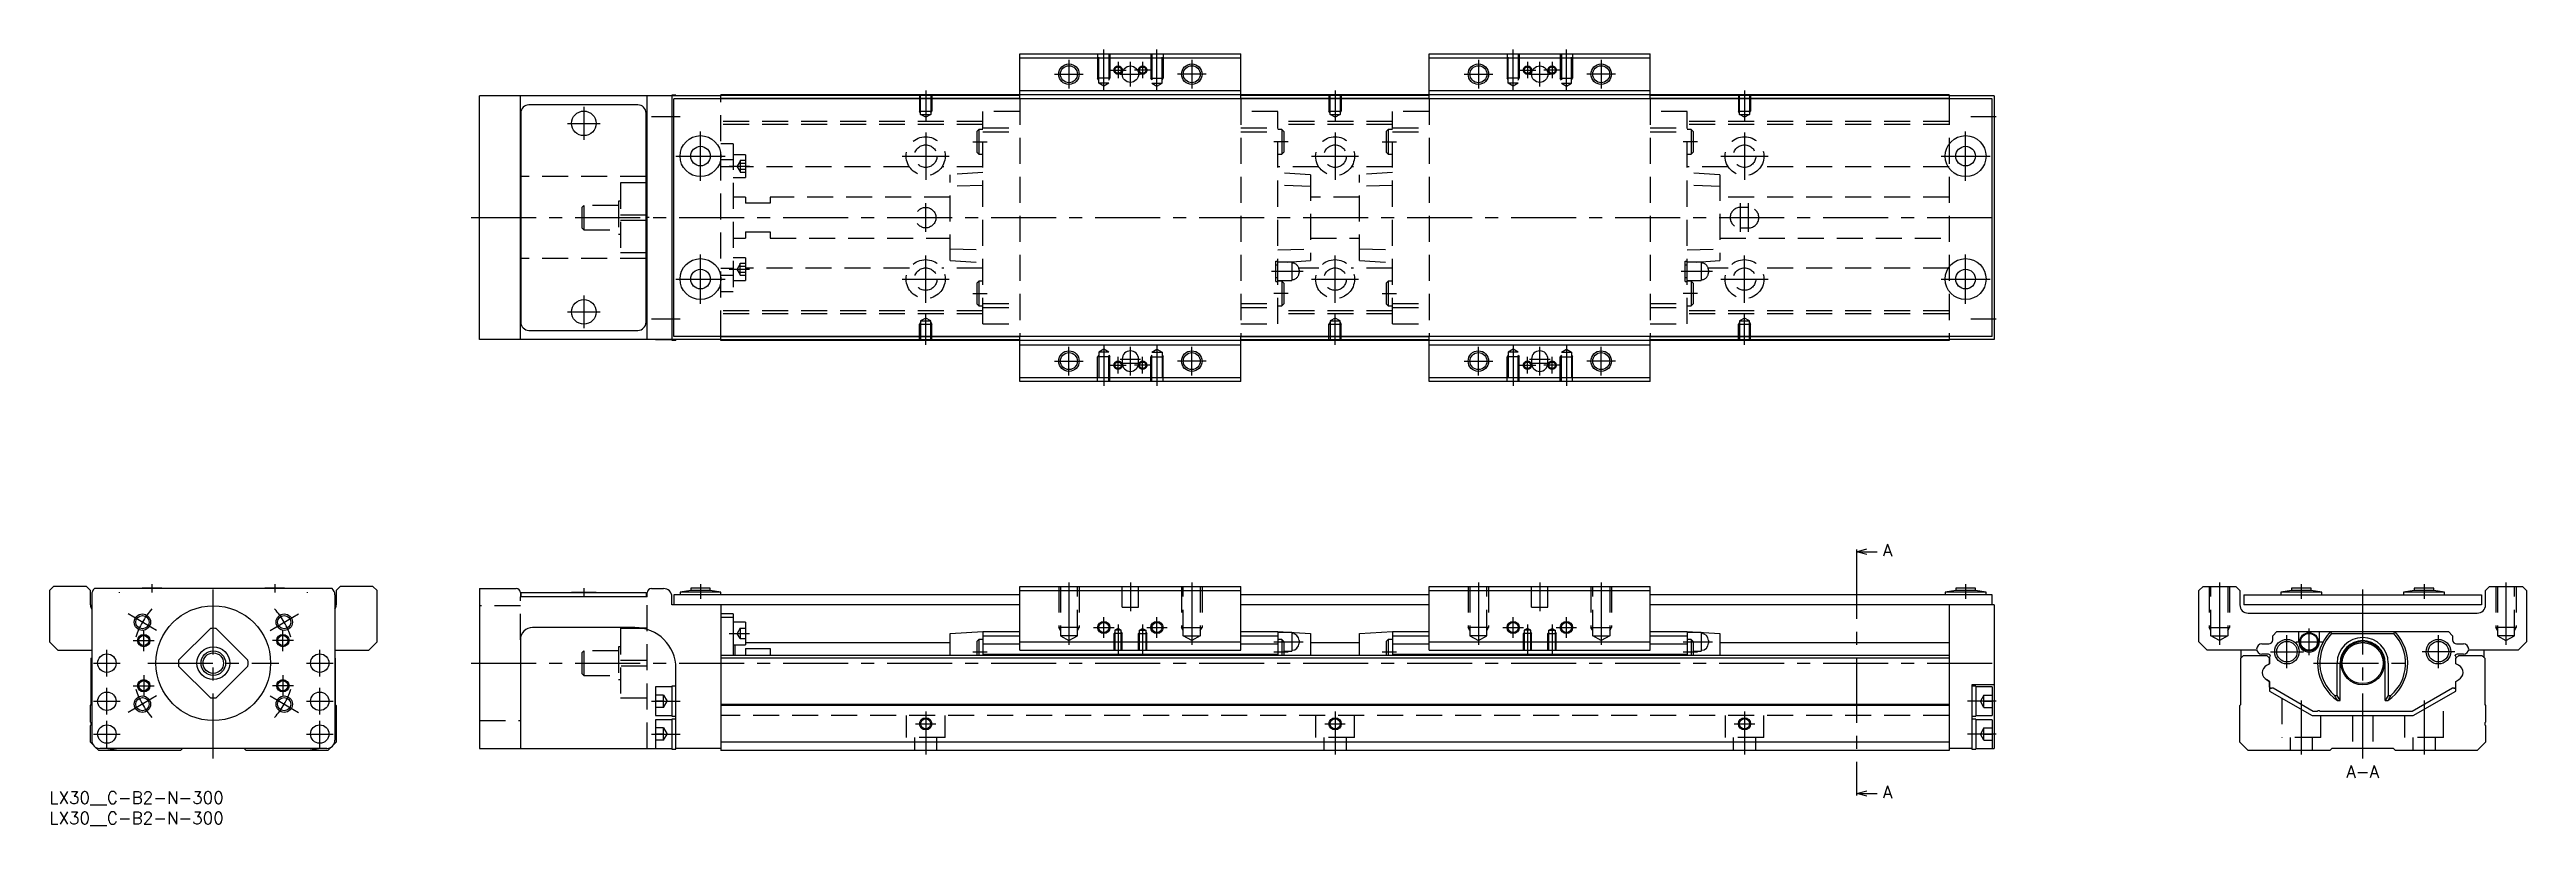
# Model space of a CAD drawing. Extents: x 0 to 605, y -8 to 181.
import ezdxf

# ---------------------------------------------------------------- set-up
doc = ezdxf.new("R2010")
doc.units = 0
doc.header["$LTSCALE"] = 0.5
doc.linetypes.add('CENTER', pattern=[50.8, 31.75, -6.35, 6.35, -6.35])
doc.linetypes.add('DASHED', pattern=[19.05, 12.7, -6.35])
for name, color, linetype in [('MSM_CENTER', 1, 'CENTER'), ('MSM_CONTINUOUS', 7, 'CONTINUOUS'), ('MSM_DASHED', 4, 'DASHED'), ('MSM_NARROW', 5, 'CONTINUOUS'), ('MSM_PART_NUMBER', 7, 'CONTINUOUS')]:
    doc.layers.add(name, color=color, linetype=linetype)
doc.styles.get("Standard").update_dxf_attribs({"font": 'txt.shx', "height": 3, "bigfont": 'bigfont.shx'})

# ---------------------------------------------------------------- blocks, each defined once
blk = doc.blocks.new('*U2')
at = {"layer": 'MSM_PART_NUMBER'}
blk.add_text('LX30__C-B2-N-300', height=3, dxfattribs=at).set_placement((0, -3))
blk = doc.blocks.new('*U3')
at = {"layer": 'MSM_PART_NUMBER'}
blk.add_text('LX30__C-B2-N-300', height=3, dxfattribs=at).set_placement((0, -8))

msp = doc.modelspace()

# ---------------------------------------------------------------- linework, layer by layer
at = {"layer": 'MSM_CENTER'}
for p, q in [((249, 178.5), (249, 171.5)), ((257.5, 171.09), (257.5, 181)), ((259, 176), (263, 176)), ((261, 178), (261, 174)), ((264, 172), (264, 178)), ((269, 176), (265, 176)), ((267, 178), (267, 174)), ((270.5, 171.09), (270.5, 181)), ((279, 178.5), (279, 171.5)), ((349, 178.5), (349, 171.5)), ((357.5, 171.09), (357.5, 181)), ((359, 176), (363, 176)), ((361, 178), (361, 174)), ((364, 172), (364, 178)), ((369, 176), (365, 176)), ((367, 178), (367, 174)), ((370.5, 171.09), (370.5, 181)), ((379, 178.5), (379, 171.5)), ((214, 171), (214, 163.49)), ((245.5, 175), (252.5, 175)), ((261.5, 175), (266.5, 175)), ((282.5, 175), (275.5, 175)), ((314, 171), (314, 163.49)), ((345.5, 175), (352.5, 175)), ((361.5, 175), (366.5, 175)), ((382.5, 175), (375.5, 175)), ((414, 171), (414, 163.49)), ((130.5, 167), (130.5, 159)), ((147, 164.7), (154, 164.7)), ((469.25, 164.7), (475.5, 164.7)), ((126.5, 163), (134.5, 163)), ((159, 149), (159, 161)), ((214, 160.75), (214, 149.25)), ((225.5, 158.5), (229, 158.5)), ((302.5, 158.5), (299, 158.5)), ((314, 160.75), (314, 149.25)), ((325.5, 158.5), (329, 158.5)), ((402.5, 158.5), (399, 158.5)), ((414, 160.75), (414, 149.25)), ((468, 149), (468, 161)), ((153, 155), (165, 155)), ((166, 152.55), (171, 152.55)), ((208.25, 155), (219.75, 155)), ((308.25, 155), (319.75, 155)), ((408.25, 155), (419.75, 155)), ((462, 155), (474, 155)), ((103, 140), (477, 140)), ((214, 136.5), (214, 143.5)), ((413, 136.5), (413, 143.5)), ((415, 136.5), (415, 143.5)), ((159, 119), (159, 131)), ((166, 127.44), (171, 127.44)), ((214, 119.25), (214, 130.75)), ((314, 119.25), (314, 130.75)), ((414, 119.25), (414, 130.75)), ((468, 119), (468, 131)), ((153, 125), (165, 125)), ((208.25, 125), (219.75, 125)), ((225.5, 121.5), (229, 121.5)), ((298.5, 126.9), (306.2, 126.9)), ((302.5, 121.5), (299, 121.5)), ((308.25, 125), (319.75, 125)), ((325.5, 121.5), (329, 121.5)), ((398.5, 126.9), (406.2, 126.9)), ((402.5, 121.5), (399, 121.5)), ((408.25, 125), (419.75, 125)), ((462, 125), (474, 125)), ((126.5, 117), (134.5, 117)), ((130.5, 121), (130.5, 113)), ((147, 115.3), (154, 115.3)), ((214, 109), (214, 116.51)), ((314, 109), (314, 116.51)), ((414, 109), (414, 116.51)), ((469.25, 115.3), (475.5, 115.3)), ((257.5, 108.91), (257.5, 99)), ((270.5, 108.91), (270.5, 99)), ((357.5, 108.91), (357.5, 99)), ((370.5, 108.91), (370.5, 99)), ((245.5, 105), (252.5, 105)), ((249, 101.5), (249, 108.5)), ((259, 104), (263, 104)), ((261, 102), (261, 106)), ((261.5, 105.5), (266.5, 105.5)), ((261.5, 104.5), (266.5, 104.5)), ((264, 101.5), (264, 108.5)), ((269, 104), (265, 104)), ((267, 102), (267, 106)), ((282.5, 105), (275.5, 105)), ((279, 101.5), (279, 108.5)), ((345.5, 105), (352.5, 105)), ((349, 101.5), (349, 108.5)), ((359, 104), (363, 104)), ((361, 102), (361, 106)), ((361.5, 105.5), (366.5, 105.5)), ((361.5, 104.5), (366.5, 104.5)), ((364, 101.5), (364, 108.5)), ((369, 104), (365, 104)), ((367, 102), (367, 106)), ((382.5, 105), (375.5, 105)), ((379, 101.5), (379, 108.5)), ((441.38, 58), (441.38, 0)), ((17, 48.61), (17, 48.49)), ((25, 50.6), (25, 48.5)), ((40, 8), (40, 51.5)), ((55, 50.6), (55, 48.5)), ((63, 48.49), (63, 48.61)), ((130.5, 49.6), (130.5, 47.49)), ((159, 50.6), (159, 47)), ((249, 51), (249, 35.81)), ((264, 51), (264, 44)), ((279, 51), (279, 35.81)), ((349, 51), (349, 35.81)), ((364, 51), (364, 44)), ((379, 51), (379, 35.81)), ((468, 50.6), (468, 47)), ((530, 51), (530, 35.81)), ((550, 50.6), (550, 47)), ((565, 8), (565, 51.5)), ((580, 50.6), (580, 47)), ((600, 51), (600, 35.81)), ((26.14, 39.3), (19.22, 43.3)), ((53.86, 39.3), (60.78, 43.3)), ((257.5, 37.5), (257.5, 42.5)), ((270.5, 37.5), (270.5, 42.5)), ((357.5, 37.5), (357.5, 42.5)), ((370.5, 37.5), (370.5, 42.5)), ((20.42, 36.8), (25.57, 36.8)), ((23, 34.23), (23, 39.38)), ((59.57, 36.8), (54.42, 36.8)), ((57, 34.23), (57, 39.38)), ((166, 38.55), (171, 38.55)), ((255, 40), (260, 40)), ((261, 40.76), (261, 33.5)), ((267, 40.76), (267, 33.5)), ((268, 40), (273, 40)), ((299, 36.5), (306.2, 36.5)), ((355, 40), (360, 40)), ((361, 40.76), (361, 33.5)), ((367, 40.76), (367, 33.5)), ((368, 40), (373, 40)), ((399, 36.5), (406.2, 36.5)), ((546.5, 30.1), (546.5, 38.1)), ((548.65, 36.5), (555.15, 36.5)), ((551.9, 33.25), (551.9, 39.75)), ((583.5, 30.1), (583.5, 38.1)), ((10.75, 31.3), (17.25, 31.3)), ((14, 28.05), (14, 34.55)), ((24, 31.3), (56, 31.3)), ((62.75, 31.3), (69.25, 31.3)), ((66, 28.05), (66, 34.55)), ((103, 31.3), (477, 31.3)), ((225.5, 34.1), (229, 34.1)), ((299, 34.1), (302.5, 34.1)), ((325.5, 34.1), (329, 34.1)), ((399, 34.1), (402.5, 34.1)), ((542.5, 34.1), (550.5, 34.1)), ((553, 31.3), (577, 31.3)), ((587.5, 34.1), (579.5, 34.1)), ((14, 18.75), (14, 25.25)), ((20.42, 25.8), (25.57, 25.8)), ((23, 28.38), (23, 23.23)), ((59.57, 25.8), (54.42, 25.8)), ((57, 28.38), (57, 23.23)), ((66, 18.75), (66, 25.25)), ((10.75, 22), (17.25, 22)), ((26.14, 23.3), (19.22, 19.3)), ((53.86, 23.3), (60.78, 19.3)), ((62.75, 22), (69.25, 22)), ((147, 22), (154, 22)), ((214, 19.5), (214, 9)), ((314, 19.5), (314, 9)), ((414, 19.5), (414, 9)), ((475.5, 22), (468.5, 22)), ((550, 22.18), (550, 9)), ((580, 22.18), (580, 9)), ((10.75, 14), (17.25, 14)), ((14, 10.75), (14, 17.25)), ((62.75, 14), (69.25, 14)), ((66, 10.75), (66, 17.25)), ((147, 14), (154, 14)), ((211.5, 16.5), (216.5, 16.5)), ((311.5, 16.5), (316.5, 16.5)), ((411.5, 16.5), (416.5, 16.5)), ((475.5, 14), (468.5, 14))]:
    msp.add_line(p, q, dxfattribs=at)
for start, end in [(138.53845, 161.46155), (18.53845, 41.46155), (198.53845, 221.46155), (318.53845, 341.46155)]:
    msp.add_arc((40, 31.3), 20, start, end, dxfattribs=at)
at = {"layer": 'MSM_CONTINUOUS'}
for p, q in [((237, 180), (291, 180)), ((237, 169), (237, 180)), ((237, 179), (291, 179)), ((291, 169), (291, 180)), ((337, 180), (391, 180)), ((337, 169), (337, 180)), ((337, 179), (391, 179)), ((391, 169), (391, 180)), ((105, 110.3), (105, 169.7)), ((164, 169.7), (105, 169.7)), ((115, 110.3), (115, 169.7)), ((146, 110.3), (146, 169.7)), ((148, 169.75), (148, 169.7)), ((152, 169.75), (148, 169.75)), ((153, 169.9), (152, 169.9)), ((152, 169.9), (152, 110.1)), ((153, 169.9), (153, 169.7)), ((164, 169), (164, 170)), ((464, 170), (164, 170)), ((237, 169.8), (164, 169.8)), ((237, 171), (291, 171)), ((337, 169.8), (291, 169.8)), ((337, 171), (391, 171)), ((464, 169.8), (391, 169.8)), ((464, 170), (464, 169)), ((475, 169.7), (464, 169.7)), ((475, 169.7), (475, 110.3)), ((115.1, 165.5), (115.1, 114.5)), ((143.7, 167.5), (117.1, 167.5)), ((145.7, 114.5), (145.7, 165.5)), ((152.5, 111), (152.5, 169)), ((474.5, 169), (152.5, 169)), ((237, 169.1), (164, 169.1)), ((337, 169.1), (291, 169.1)), ((464, 169.1), (391, 169.1)), ((474.5, 111), (474.5, 169)), ((115, 158.2), (115.1, 158.2)), ((145.7, 158.2), (146, 158.2)), ((115.1, 150), (115, 150)), ((146, 150), (145.7, 150)), ((146, 148.5), (145.7, 148.5)), ((146, 148.47), (145.7, 148.47)), ((145.7, 140.72), (146, 140.72)), ((146, 139.28), (145.7, 139.28)), ((115.1, 130), (115, 130)), ((146, 131.53), (145.7, 131.53)), ((146, 131.5), (145.7, 131.5)), ((146, 130), (145.7, 130)), ((115.1, 121.8), (115, 121.8)), ((146, 121.8), (145.7, 121.8)), ((164, 110.3), (105, 110.3)), ((117.1, 112.5), (143.7, 112.5)), ((148, 110.3), (148, 110.25)), ((148, 110.25), (152, 110.25)), ((152, 110.1), (153, 110.1)), ((474.5, 111), (152.5, 111)), ((153, 110.3), (153, 110.1)), ((164, 110), (164, 111)), ((237, 110.9), (164, 110.9)), ((237, 110.2), (164, 110.2)), ((464, 110), (164, 110)), ((237, 100), (237, 111)), ((237, 109), (291, 109)), ((291, 100), (291, 111)), ((337, 110.9), (291, 110.9)), ((337, 110.2), (291, 110.2)), ((337, 100), (337, 111)), ((337, 109), (391, 109)), ((391, 100), (391, 111)), ((464, 110.9), (391, 110.9)), ((464, 110.2), (391, 110.2)), ((464, 111), (464, 110)), ((475, 110.3), (464, 110.3)), ((262, 105.5), (262, 104.5)), ((266, 104.5), (266, 105.5)), ((362, 105.5), (362, 104.5)), ((366, 104.5), (366, 105.5)), ((237, 101), (291, 101)), ((291, 100), (237, 100)), ((337, 101), (391, 101)), ((391, 100), (337, 100)), ((441.38, 58.5), (443.88, 59.17)), ((441.38, 59), (441.38, 58)), ((443.88, 57.83), (441.38, 58.5)), ((441.38, 58.5), (446.38, 58.5)), ((1, 50), (0, 49)), ((0, 49), (0, 36.5)), ((9, 50), (1, 50)), ((10, 49), (9, 50)), ((10, 45.5), (10, 49)), ((69.02, 49.5), (10.98, 49.5)), ((22.6, 49.6), (22.6, 49.5)), ((27.4, 49.6), (22.6, 49.6)), ((27.4, 49.5), (27.4, 49.6)), ((52.6, 49.6), (52.6, 49.5)), ((57.4, 49.6), (52.6, 49.6)), ((57.4, 49.5), (57.4, 49.6)), ((71, 50), (70, 49)), ((70, 49), (70, 45.5)), ((79, 50), (71, 50)), ((80, 49), (79, 50)), ((80, 36.5), (80, 49)), ((105, 49.5), (105, 10.5)), ((105, 49.5), (114, 49.5)), ((115, 48.5), (115, 47.5)), ((115.1, 48.5), (115.1, 47.5)), ((115.1, 48.5), (145.7, 48.5)), ((127.5, 48.6), (133.5, 48.6)), ((127.5, 48.6), (127.5, 48.5)), ((133.5, 48.5), (133.5, 48.6)), ((145.7, 48.5), (145.7, 47.5)), ((146, 47.5), (146, 48.5)), ((147, 49.5), (150, 49.5)), ((156.6, 49), (154, 48.6)), ((154, 48.6), (154, 48)), ((164, 48.6), (154, 48.6)), ((156.6, 49.6), (156.6, 49)), ((161.4, 49.6), (156.6, 49.6)), ((161.4, 49), (156.6, 49)), ((161.4, 49), (161.4, 49.6)), ((164, 48.6), (161.4, 49)), ((164, 48), (164, 48.6)), ((237, 34.5), (237, 50)), ((237, 50), (291, 50)), ((237, 49), (291, 49)), ((291, 34.5), (291, 50)), ((337, 34.5), (337, 50)), ((337, 50), (391, 50)), ((337, 49), (391, 49)), ((391, 34.5), (391, 50)), ((465.6, 49), (463, 48.6)), ((463, 48.6), (463, 48)), ((473, 48.6), (463, 48.6)), ((465.6, 49.6), (465.6, 49)), ((470.4, 49.6), (465.6, 49.6)), ((470.4, 49), (465.6, 49)), ((470.4, 49), (470.4, 49.6)), ((473, 48.6), (470.4, 49)), ((473, 48), (473, 48.6)), ((525, 49), (526, 50)), ((525, 36.5), (525, 49)), ((526, 50), (534, 50)), ((534, 50), (535, 49)), ((535, 49), (535, 45.5)), ((547.6, 49), (545, 48.6)), ((555, 48.6), (545, 48.6)), ((545, 48.6), (545, 48)), ((552.4, 49.6), (547.6, 49.6)), ((547.6, 49.6), (547.6, 49)), ((552.4, 49), (547.6, 49)), ((552.4, 49), (552.4, 49.6)), ((555, 48.6), (552.4, 49)), ((555, 48), (555, 48.6)), ((577.6, 49), (575, 48.6)), ((585, 48.6), (575, 48.6)), ((575, 48.6), (575, 48)), ((582.4, 49.6), (577.6, 49.6)), ((577.6, 49.6), (577.6, 49)), ((582.4, 49), (577.6, 49)), ((582.4, 49), (582.4, 49.6)), ((585, 48.6), (582.4, 49)), ((585, 48), (585, 48.6)), ((595, 49), (596, 50)), ((595, 45.5), (595, 49)), ((596, 50), (604, 50)), ((604, 50), (605, 49)), ((605, 49), (605, 36.5)), ((10.3, 48), (10.3, 12.5)), ((69.7, 48), (69.7, 12.5)), ((146, 47.5), (115, 47.5)), ((152, 45.5), (152, 47.5)), ((237, 45.5), (152, 45.5)), ((152.5, 48), (152.5, 45.5)), ((237, 48), (152.5, 48)), ((164, 45.5), (164, 10)), ((167, 43.3), (164, 43.3)), ((167, 42.45), (164, 42.45)), ((167, 43.3), (167, 33.2)), ((337, 48), (291, 48)), ((337, 45.5), (291, 45.5)), ((474.5, 48), (391, 48)), ((475, 45.5), (391, 45.5)), ((464, 45.5), (464, 10)), ((474.5, 45.5), (474.5, 48)), ((475, 45.5), (475, 10.5)), ((536, 48), (536, 45.5)), ((536, 48), (594, 48)), ((594, 45.5), (536, 45.5)), ((537, 43.5), (593, 43.5)), ((594, 48), (594, 45.5)), ((0, 36.5), (2, 34.5)), ((39.28, 39.77), (31.53, 32.02)), ((48.47, 32.02), (40.72, 39.77)), ((78, 34.5), (80, 36.5)), ((115, 37), (115, 10.5)), ((143, 40), (118, 40)), ((170, 41.3), (167, 41.3)), ((170, 41.3), (170, 35.8)), ((170, 36.3), (220, 36.3)), ((220, 38.5), (228, 39)), ((220, 33.2), (220, 38.5)), ((227, 37.1), (226.5, 36.6)), ((226.5, 36.6), (226.5, 33.2)), ((228, 37.1), (227, 37.1)), ((227, 37.1), (227, 33.2)), ((228, 39), (237, 39)), ((228, 39), (228, 33.2)), ((228, 38), (237, 38)), ((237, 36.5), (291, 36.5)), ((291, 39), (300, 39)), ((291, 38), (300, 38)), ((300, 39), (308, 38.5)), ((300, 39), (300, 33.2)), ((303.45, 38.75), (300, 38.75)), ((301, 37.1), (300, 37.1)), ((301.5, 36.6), (301, 37.1)), ((301, 37.1), (301, 33.2)), ((301.5, 36.6), (301.5, 33.2)), ((303.45, 38.75), (303.45, 34.25)), ((305.2, 36.8), (305.2, 36.2)), ((308, 38.5), (308, 33.2)), ((308, 36.3), (320, 36.3)), ((320, 38.5), (328, 39)), ((320, 33.2), (320, 38.5)), ((327, 37.1), (326.5, 36.6)), ((326.5, 36.6), (326.5, 33.2)), ((328, 37.1), (327, 37.1)), ((327, 37.1), (327, 33.2)), ((328, 39), (337, 39)), ((328, 39), (328, 33.2)), ((328, 38), (337, 38)), ((337, 36.5), (391, 36.5)), ((391, 39), (400, 39)), ((391, 38), (400, 38)), ((400, 39), (408, 38.5)), ((400, 39), (400, 33.2)), ((403.45, 38.75), (400, 38.75)), ((401, 37.1), (400, 37.1)), ((401.5, 36.6), (401, 37.1)), ((401, 37.1), (401, 33.2)), ((401.5, 36.6), (401.5, 33.2)), ((403.45, 38.75), (403.45, 34.25)), ((405.2, 36.8), (405.2, 36.2)), ((408, 38.5), (408, 33.2)), ((408, 36.3), (464, 36.3)), ((527, 34.5), (525, 36.5)), ((543.05, 38), (544.05, 39)), ((543.05, 37), (543.05, 38)), ((544.05, 39), (585.95, 39)), ((549.4, 36.5), (549.4, 39)), ((554.4, 39), (554.4, 36.5)), ((557.14, 39), (557.4, 38.5)), ((557.4, 38.5), (572.6, 38.5)), ((572.6, 38.5), (572.86, 39)), ((585.95, 39), (586.95, 38)), ((586.95, 38), (586.95, 37)), ((605, 36.5), (603, 34.5)), ((2, 34.5), (10.3, 34.5)), ((10.2, 32.5), (10.3, 32.6)), ((10.2, 21.2), (10.2, 32.5)), ((31.53, 30.58), (39.28, 22.83)), ((40.72, 22.83), (48.47, 30.58)), ((69.7, 34.5), (78, 34.5)), ((69.7, 32.6), (69.8, 32.5)), ((69.8, 32.5), (69.8, 21.2)), ((464, 33.2), (164, 33.2)), ((464, 32.5), (164, 32.5)), ((167, 35.8), (170, 35.8)), ((167.5, 33.2), (167.5, 35.8)), ((170, 34.87), (176, 34.87)), ((170, 34.87), (170, 33.2)), ((176, 34.87), (176, 33.2)), ((228, 36), (237, 36)), ((228, 33.5), (300, 33.5)), ((237, 34.5), (291, 34.5)), ((291, 36), (300, 36)), ((301.5, 34.25), (303.45, 34.25)), ((328, 36), (337, 36)), ((328, 33.5), (400, 33.5)), ((337, 34.5), (391, 34.5)), ((391, 36), (400, 36)), ((401.5, 34.25), (403.45, 34.25)), ((539.13, 34.5), (527, 34.5)), ((535.2, 32.5), (535.9, 33.2)), ((535.2, 21.2), (535.2, 32.5)), ((535.3, 32.6), (535.3, 34.5)), ((535.9, 33.2), (541.55, 33.2)), ((540.35, 36), (542.05, 36)), ((541.75, 33.5), (540.35, 33.5)), ((542.25, 31.15), (541.5, 30.72)), ((541.55, 33.2), (542.25, 32.5)), ((541.6, 30.78), (542.25, 31.15)), ((542.2, 32.55), (542.2, 32.7)), ((542.25, 32.5), (542.2, 32.55)), ((542.25, 31.15), (542.25, 32.5)), ((542.25, 32.5), (542.25, 31.15)), ((558.74, 23.45), (558.74, 31.3)), ((559.5, 22.2), (559.5, 31.3)), ((570.5, 22.2), (570.5, 31.3)), ((571.26, 31.3), (571.26, 23.45)), ((587.75, 32.5), (588.45, 33.2)), ((587.75, 31.15), (587.75, 32.5)), ((588.4, 30.78), (587.75, 31.15)), ((587.8, 32.7), (587.8, 32.55)), ((587.95, 36), (589.65, 36)), ((589.65, 33.5), (588.25, 33.5)), ((588.4, 30.78), (588.49, 30.73)), ((588.45, 33.2), (594.1, 33.2)), ((603, 34.5), (590.87, 34.5)), ((594.1, 33.2), (594.8, 32.5)), ((594.7, 32.6), (594.7, 34.5)), ((594.8, 32.5), (594.8, 21.2)), ((152, 25.5), (148, 25.5)), ((148, 25.5), (148, 18.5)), ((153, 25.65), (152, 25.65)), ((152, 25.65), (152, 18.35)), ((153, 10.35), (153, 30)), ((475, 26), (469.5, 26)), ((469.5, 26), (469.5, 10.35)), ((470.5, 25.65), (469.5, 25.65)), ((470.5, 25.65), (470.5, 18.35)), ((474.5, 25.5), (470.5, 25.5)), ((474.5, 25.5), (474.5, 18.5)), ((542.25, 26.85), (541.5, 27.28)), ((541.6, 27.22), (542.25, 26.85)), ((542.25, 25.45), (542.25, 26.85)), ((542.25, 26.85), (542.25, 24.5)), ((542.25, 24.5), (552.64, 18.5)), ((543.1, 25.16), (542.7, 25.16)), ((552.91, 19.5), (543.1, 25.16)), ((586.9, 25.16), (577.09, 19.5)), ((577.36, 18.5), (587.75, 24.5)), ((587.3, 25.16), (586.9, 25.16)), ((587.75, 26.85), (588.5, 27.28)), ((587.75, 24.5), (587.75, 26.85)), ((10, 21), (10.2, 21.2)), ((10, 16.9), (10, 21)), ((69.8, 21.2), (70, 21)), ((70, 21), (70, 12)), ((148, 18.5), (152, 18.5)), ((152, 18.35), (153, 18.35)), ((464, 21.2), (164, 21.2)), ((464, 21), (164, 21)), ((469.5, 18.35), (470.5, 18.35)), ((470.5, 18.5), (474.5, 18.5)), ((535, 21), (535.2, 21.2)), ((535, 12), (535, 21)), ((552.64, 18.5), (577.36, 18.5)), ((553.85, 19.5), (552.91, 19.5)), ((577.09, 19.5), (554.65, 19.5)), ((558.07, 23.45), (558.74, 23.45)), ((559.5, 22.2), (558.74, 23.45)), ((558.82, 22.2), (559.5, 22.2)), ((571.26, 23.45), (570.5, 22.2)), ((570.5, 22.2), (571.18, 22.2)), ((571.26, 23.45), (571.93, 23.45)), ((594.8, 21.2), (595, 21)), ((595, 21), (595, 16.9)), ((10, 12), (10, 16.1)), ((152, 17.5), (148, 17.5)), ((148, 17.5), (148, 10.5)), ((153, 17.65), (152, 17.65)), ((152, 17.65), (152, 10.35)), ((470.5, 17.65), (469.5, 17.65)), ((470.5, 17.65), (470.5, 10.35)), ((474.5, 17.5), (470.5, 17.5)), ((474.5, 17.5), (474.5, 10.5)), ((595, 16.1), (595, 12)), ((10.7, 11.3), (10, 12)), ((12, 10), (11.1, 10.9)), ((32, 10), (12, 10)), ((67.7, 10.5), (12.3, 10.5)), ((32.5, 10.5), (32, 10)), ((48, 10), (47.5, 10.5)), ((68, 10), (48, 10)), ((68.9, 10.9), (68, 10)), ((70, 12), (69.3, 11.3)), ((105, 10.5), (152, 10.5)), ((152, 10.35), (153, 10.35)), ((164, 10.5), (153, 10.5)), ((464, 12), (164, 12)), ((464, 10), (164, 10)), ((469.5, 10.5), (464, 10.5)), ((469.5, 10.35), (470.5, 10.35)), ((470.5, 10.5), (475, 10.5)), ((537, 10), (535, 12)), ((557, 10), (537, 10)), ((557.5, 10.5), (557, 10)), ((572.5, 10.5), (557.5, 10.5)), ((573, 10), (572.5, 10.5)), ((593, 10), (573, 10)), ((595, 12), (593, 10)), ((441.38, -0.5), (443.88, 0.17)), ((441.38, 0), (441.38, -1)), ((443.88, -1.17), (441.38, -0.5)), ((441.38, -0.5), (446.38, -0.5))]:
    msp.add_line(p, q, dxfattribs=at)
for centre, radius in [((249, 175), 2.07), ((264, 175), 2), ((279, 175), 2.07), ((349, 175), 2.07), ((364, 175), 2), ((379, 175), 2.07), ((130.5, 163), 3), ((159, 155), 5), ((159, 155), 2.4), ((468, 155), 5), ((468, 155), 2.4), ((159, 125), 5), ((159, 125), 2.4), ((468, 125), 5), ((468, 125), 2.4), ((130.5, 117), 3), ((249, 105), 2.07), ((279, 105), 2.07), ((349, 105), 2.07), ((379, 105), 2.07), ((22.68, 41.3), 1.62), ((40, 31.3), 14), ((57.32, 41.3), 1.62), ((23, 36.8), 1.23), ((57, 36.8), 1.23), ((257.5, 40), 1.23), ((270.5, 40), 1.23), ((357.5, 40), 1.23), ((370.5, 40), 1.23), ((546.5, 34.1), 3), ((546.5, 34.1), 2.5), ((551.9, 36.5), 2.25), ((551.9, 36.5), 2.05), ((565, 31.3), 5.3), ((565, 31.3), 5), ((583.5, 34.1), 3), ((583.5, 34.1), 2.5), ((14, 31.3), 2.25), ((40, 31.3), 4), ((40, 31.3), 3), ((40, 31.3), 2.5), ((66, 31.3), 2.25), ((14, 22), 2.25), ((23, 25.8), 1.23), ((57, 25.8), 1.23), ((66, 22), 2.25), ((22.68, 21.3), 1.62), ((57.32, 21.3), 1.62), ((14, 14), 2.25), ((66, 14), 2.25), ((214, 16.5), 1.23), ((314, 16.5), 1.23), ((414, 16.5), 1.23)]:
    msp.add_circle(centre, radius, dxfattribs=at)
for centre, radius, start, end in [((117.1, 165.5), 2, 90, 180), ((143.7, 165.5), 2, 0, 90), ((117.1, 114.5), 2, 180, 270), ((143.7, 114.5), 2, 270, 0), ((264, 105.5), 2, 0, 180), ((264, 104.5), 2, 180, 0), ((364, 105.5), 2, 0, 180), ((364, 104.5), 2, 180, 0), ((12.3, 48), 2, 131.40962, 180), ((67.7, 48), 2, 0, 48.59038), ((114, 48.5), 1, 0, 90), ((147, 48.5), 1, 90, 180), ((150, 47.5), 2, 0, 90), ((12, 45.5), 2, 180, 211.78833), ((68, 45.5), 2, 328.21167, 0), ((537, 45.5), 2, 180, 270), ((593, 45.5), 2, 270, 0), ((40, 31.3), 8.5, 85.11917, 94.88083), ((118, 37), 3, 90, 180), ((143, 30), 10, 0, 90), ((303.45, 36.8), 1.75, 0, 90), ((403.45, 36.8), 1.75, 0, 90), ((542.05, 37), 1, 270, 0), ((551.9, 36.5), 2.5, 180, 0), ((565, 31.3), 11, 135.573, 235.81959), ((565, 31.3), 10.47, 136.57129, 228.55525), ((565, 31.3), 6.26, 0, 180), ((565, 31.3), 5.5, 0, 180), ((565, 31.3), 11, 304.18041, 44.427), ((565, 31.3), 10.47, 311.44475, 43.42871), ((587.95, 37), 1, 180, 270), ((40, 31.3), 8.5, 175.11917, 184.88083), ((40, 31.3), 8.5, 355.11917, 4.88083), ((303.45, 36.2), 1.75, 270, 0), ((403.45, 36.2), 1.75, 270, 0), ((540.35, 34.75), 1.25, 90, 270), ((542.65, 28.85), 2.2, 121.45533, 176.01903), ((542.65, 28.85), 2.2, 121.38869, 134.53306), ((541.75, 32.5), 1, 41.23398, 90), ((542.7, 32.7), 0.5, 113.32535, 180), ((588.25, 32.5), 1, 90, 138.76602), ((587.3, 32.7), 0.5, 0, 66.67465), ((587.35, 28.85), 2.2, 3.98097, 61.45517), ((589.65, 34.75), 1.25, 270, 90), ((542.65, 29.15), 2.2, 183.98097, 241.45517), ((542.7, 25.66), 0.5, 205.84193, 270), ((587.3, 25.66), 0.5, 270, 334.15807), ((587.35, 29.15), 2.2, 301.45533, 356.01903), ((40, 31.3), 8.5, 265.11917, 274.88083), ((554.25, 19.2), 0.5, 36.8699, 143.1301), ((566.51, 27.65), 9.43, 206.44562, 215.3272), ((564, 27.35), 8.84, 324.37545, 333.85173), ((9.7, 16.5), 0.5, 306.8699, 53.1301), ((12.3, 12.5), 2, 180, 270), ((67.7, 12.5), 2, 270, 0), ((595.3, 16.5), 0.5, 126.8699, 233.1301), ((15.3, 14), 3.65, 253.51703, 286.48297), ((64.7, 14), 3.65, 253.51703, 286.48297)]:
    msp.add_arc(centre, radius, start, end, dxfattribs=at)
at = {"layer": 'MSM_DASHED'}
for p, q in [((256, 180), (256, 174)), ((256.27, 172.8), (256.27, 180)), ((258.73, 180), (258.73, 172.8)), ((259, 180), (259, 174)), ((269, 180), (269, 174)), ((269.27, 180), (269.27, 172.8)), ((271.73, 172.8), (271.73, 180)), ((272, 180), (272, 174)), ((356, 180), (356, 174)), ((356.27, 172.8), (356.27, 180)), ((358.73, 180), (358.73, 172.8)), ((359, 180), (359, 174)), ((369, 180), (369, 174)), ((369.27, 180), (369.27, 172.8)), ((371.73, 172.8), (371.73, 180)), ((372, 180), (372, 174)), ((212.5, 170), (212.5, 166)), ((212.77, 165.2), (212.77, 170)), ((215.23, 170), (215.23, 165.2)), ((215.5, 170), (215.5, 166)), ((259, 174), (256, 174)), ((256.27, 173.53), (256, 174)), ((258.73, 172.8), (256.27, 172.8)), ((257.5, 172.09), (256.27, 172.8)), ((258.73, 172.8), (257.5, 172.09)), ((258.73, 173.53), (259, 174)), ((269, 174), (272, 174)), ((269.27, 173.53), (269, 174)), ((269.27, 172.8), (271.73, 172.8)), ((269.27, 172.8), (270.5, 172.09)), ((270.5, 172.09), (271.73, 172.8)), ((271.73, 173.53), (272, 174)), ((312.5, 170), (312.5, 166)), ((312.77, 165.2), (312.77, 170)), ((315.23, 170), (315.23, 165.2)), ((315.5, 170), (315.5, 166)), ((359, 174), (356, 174)), ((356.27, 173.53), (356, 174)), ((358.73, 172.8), (356.27, 172.8)), ((357.5, 172.09), (356.27, 172.8)), ((358.73, 172.8), (357.5, 172.09)), ((358.73, 173.53), (359, 174)), ((369, 174), (372, 174)), ((369.27, 173.53), (369, 174)), ((369.27, 172.8), (371.73, 172.8)), ((369.27, 172.8), (370.5, 172.09)), ((370.5, 172.09), (371.73, 172.8)), ((371.73, 173.53), (372, 174)), ((412.5, 170), (412.5, 166)), ((412.77, 165.2), (412.77, 170)), ((415.23, 170), (415.23, 165.2)), ((415.5, 170), (415.5, 166)), ((164, 111), (164, 169)), ((228, 163.45), (164, 163.45)), ((212.77, 165.53), (212.5, 166)), ((212.5, 166), (215.5, 166)), ((212.77, 165.2), (215.23, 165.2)), ((214, 164.49), (212.77, 165.2)), ((215.23, 165.2), (214, 164.49)), ((215.23, 165.53), (215.5, 166)), ((237, 165.9), (228, 165.9)), ((228, 114.1), (228, 165.9)), ((237, 169), (237, 111)), ((291, 169), (291, 111)), ((300, 165.9), (291, 165.9)), ((300, 114.1), (300, 165.9)), ((328, 163.45), (300, 163.45)), ((312.77, 165.53), (312.5, 166)), ((312.5, 166), (315.5, 166)), ((312.77, 165.2), (315.23, 165.2)), ((314, 164.49), (312.77, 165.2)), ((315.23, 165.2), (314, 164.49)), ((315.23, 165.53), (315.5, 166)), ((337, 165.9), (328, 165.9)), ((328, 114.1), (328, 165.9)), ((337, 169), (337, 111)), ((391, 169), (391, 111)), ((400, 165.9), (391, 165.9)), ((400, 114.1), (400, 165.9)), ((464, 163.45), (400, 163.45)), ((412.77, 165.53), (412.5, 166)), ((412.5, 166), (415.5, 166)), ((412.77, 165.2), (415.23, 165.2)), ((414, 164.49), (412.77, 165.2)), ((415.23, 165.2), (414, 164.49)), ((415.23, 165.53), (415.5, 166)), ((464, 169), (464, 111)), ((228, 162.75), (164, 162.75)), ((167, 158), (164, 158)), ((167, 158), (167, 122)), ((227, 161.5), (226.5, 161)), ((226.5, 161), (226.5, 156)), ((227, 161.5), (227, 155.5)), ((228, 161.5), (227, 161.5)), ((228, 161.95), (237, 161.95)), ((228, 160.95), (237, 160.95)), ((291, 161.95), (300, 161.95)), ((291, 160.95), (300, 160.95)), ((328, 162.75), (300, 162.75)), ((301, 161.5), (300, 161.5)), ((301, 161.5), (301, 155.5)), ((301.5, 161), (301, 161.5)), ((301.5, 161), (301.5, 156)), ((327, 161.5), (326.5, 161)), ((326.5, 161), (326.5, 156)), ((327, 161.5), (327, 155.5)), ((328, 161.5), (327, 161.5)), ((328, 161.95), (337, 161.95)), ((328, 160.95), (337, 160.95)), ((391, 161.95), (400, 161.95)), ((391, 160.95), (400, 160.95)), ((464, 162.75), (400, 162.75)), ((401, 161.5), (400, 161.5)), ((401, 161.5), (401, 155.5)), ((401.5, 161), (401, 161.5)), ((401.5, 161), (401.5, 156)), ((167, 154.13), (164, 154.13)), ((167, 152.38), (164, 152.38)), ((170, 155.3), (167, 155.3)), ((168.7, 153.8), (167.98, 152.55)), ((168.7, 151.3), (167.98, 152.55)), ((168.7, 154), (170, 154)), ((168.7, 154), (168.7, 151.11)), ((168.7, 153.28), (170, 153.28)), ((168.7, 151.83), (170, 151.83)), ((170, 155.3), (170, 149.8)), ((210.05, 152.36), (170, 152.36)), ((228, 152.36), (217.95, 152.36)), ((226.5, 156), (227, 155.5)), ((227, 155.5), (228, 155.5)), ((300, 155.5), (301, 155.5)), ((310.05, 152.36), (300, 152.36)), ((301, 155.5), (301.5, 156)), ((328, 152.36), (317.95, 152.36)), ((326.5, 156), (327, 155.5)), ((327, 155.5), (328, 155.5)), ((400, 155.5), (401, 155.5)), ((410.05, 152.36), (400, 152.36)), ((401, 155.5), (401.5, 156)), ((464, 152.36), (417.95, 152.36)), ((145.7, 150), (115.1, 150)), ((139.5, 148.5), (139.5, 131.5)), ((145.7, 148.5), (139.5, 148.5)), ((145.7, 148.47), (139.5, 148.47)), ((167, 149.8), (170, 149.8)), ((168.7, 151.11), (170, 151.11)), ((228, 151), (220, 150.47)), ((220, 129.53), (220, 150.47)), ((228, 147.86), (220, 147.6)), ((308, 150.47), (300, 151)), ((308, 147.6), (300, 147.86)), ((308, 150.47), (308, 129.53)), ((328, 151), (320, 150.47)), ((320, 129.53), (320, 150.47)), ((328, 147.86), (320, 147.6)), ((408, 150.47), (400, 151)), ((408, 147.6), (400, 147.86)), ((408, 150.47), (408, 129.53)), ((130.5, 143), (130, 142.5)), ((130, 142.5), (130, 137.5)), ((130.5, 143), (130.5, 137)), ((139, 143), (130.5, 143)), ((139, 144), (139, 136)), ((139.5, 144), (139, 144)), ((139.5, 140.72), (145.7, 140.72)), ((145.7, 139.28), (139.5, 139.28)), ((146.5, 140), (146, 140)), ((170, 145), (167, 145)), ((170, 145), (170, 143.5)), ((176, 143.5), (170, 143.5)), ((176, 145), (176, 143.5)), ((220, 145), (176, 145)), ((320, 145), (308, 145)), ((464, 145), (408, 145)), ((415, 142.5), (413, 142.5)), ((130, 137.5), (130.5, 137)), ((130.5, 137), (139, 137)), ((139, 136), (139.5, 136)), ((167, 135), (170, 135)), ((170, 136.5), (176, 136.5)), ((170, 136.5), (170, 135)), ((176, 136.5), (176, 135)), ((176, 135), (220, 135)), ((308, 135), (320, 135)), ((408, 135), (464, 135)), ((413, 137.5), (415, 137.5)), ((145.7, 130), (115.1, 130)), ((139.5, 131.53), (145.7, 131.53)), ((139.5, 131.5), (145.7, 131.5)), ((167, 127.62), (164, 127.62)), ((170, 130.19), (167, 130.19)), ((168.7, 128.69), (167.98, 127.44)), ((168.7, 126.19), (167.98, 127.44)), ((168.7, 128.89), (170, 128.89)), ((168.7, 126), (168.7, 128.89)), ((168.7, 128.17), (170, 128.17)), ((170, 130.19), (170, 124.69)), ((210.05, 127.64), (170, 127.64)), ((228, 127.64), (217.95, 127.64)), ((220, 132.4), (228, 132.14)), ((220, 129.53), (228, 129)), ((299.5, 129.4), (300, 129.4)), ((299.5, 124.4), (299.5, 129.4)), ((300, 128.4), (299.5, 128.4)), ((300, 132.14), (308, 132.4)), ((303.45, 129.15), (300, 129.15)), ((302.26, 129.15), (308, 129.53)), ((303.45, 129.15), (303.45, 124.65)), ((310.05, 127.64), (305.14, 127.64)), ((305.2, 127.2), (305.2, 126.6)), ((328, 127.64), (317.95, 127.64)), ((320, 132.4), (328, 132.14)), ((320, 129.53), (328, 129)), ((399.5, 129.4), (400, 129.4)), ((399.5, 124.4), (399.5, 129.4)), ((400, 128.4), (399.5, 128.4)), ((400, 132.14), (408, 132.4)), ((403.45, 129.15), (400, 129.15)), ((402.26, 129.15), (408, 129.53)), ((403.45, 129.15), (403.45, 124.65)), ((410.05, 127.64), (405.14, 127.64)), ((405.2, 127.2), (405.2, 126.6)), ((464, 127.64), (417.95, 127.64)), ((167, 125.87), (164, 125.87)), ((164, 122), (167, 122)), ((167, 124.69), (170, 124.69)), ((168.7, 126.72), (170, 126.72)), ((168.7, 126), (170, 126)), ((227, 124.5), (226.5, 124)), ((226.5, 124), (226.5, 119)), ((228, 124.5), (227, 124.5)), ((227, 124.5), (227, 118.5)), ((299.5, 125.4), (300, 125.4)), ((299.5, 124.4), (300, 124.4)), ((300, 124.65), (303.45, 124.65)), ((301, 124.5), (300, 124.5)), ((301.5, 124), (301, 124.5)), ((301, 124.5), (301, 118.5)), ((301.5, 124), (301.5, 119)), ((327, 124.5), (326.5, 124)), ((326.5, 124), (326.5, 119)), ((328, 124.5), (327, 124.5)), ((327, 124.5), (327, 118.5)), ((399.5, 125.4), (400, 125.4)), ((399.5, 124.4), (400, 124.4)), ((400, 124.65), (403.45, 124.65)), ((401, 124.5), (400, 124.5)), ((401.5, 124), (401, 124.5)), ((401, 124.5), (401, 118.5)), ((401.5, 124), (401.5, 119)), ((228, 117.25), (164, 117.25)), ((228, 116.55), (164, 116.55)), ((214, 115.51), (212.77, 114.8)), ((215.23, 114.8), (214, 115.51)), ((226.5, 119), (227, 118.5)), ((227, 118.5), (228, 118.5)), ((228, 119.05), (237, 119.05)), ((228, 118.05), (237, 118.05)), ((291, 119.05), (300, 119.05)), ((291, 118.05), (300, 118.05)), ((300, 118.5), (301, 118.5)), ((328, 117.25), (300, 117.25)), ((328, 116.55), (300, 116.55)), ((301, 118.5), (301.5, 119)), ((314, 115.51), (312.77, 114.8)), ((315.23, 114.8), (314, 115.51)), ((326.5, 119), (327, 118.5)), ((327, 118.5), (328, 118.5)), ((328, 119.05), (337, 119.05)), ((328, 118.05), (337, 118.05)), ((391, 119.05), (400, 119.05)), ((391, 118.05), (400, 118.05)), ((400, 118.5), (401, 118.5)), ((464, 117.25), (400, 117.25)), ((464, 116.55), (400, 116.55)), ((401, 118.5), (401.5, 119)), ((414, 115.51), (412.77, 114.8)), ((415.23, 114.8), (414, 115.51)), ((212.77, 114.47), (212.5, 114)), ((212.5, 110), (212.5, 114)), ((212.5, 114), (215.5, 114)), ((212.77, 114.8), (212.77, 110)), ((212.77, 114.8), (215.23, 114.8)), ((215.23, 110), (215.23, 114.8)), ((215.23, 114.47), (215.5, 114)), ((215.5, 110), (215.5, 114)), ((228, 114.1), (237, 114.1)), ((291, 114.1), (300, 114.1)), ((312.77, 114.47), (312.5, 114)), ((312.5, 110), (312.5, 114)), ((312.5, 114), (315.5, 114)), ((312.77, 114.8), (312.77, 110)), ((312.77, 114.8), (315.23, 114.8)), ((315.23, 110), (315.23, 114.8)), ((315.23, 114.47), (315.5, 114)), ((315.5, 110), (315.5, 114)), ((328, 114.1), (337, 114.1)), ((391, 114.1), (400, 114.1)), ((412.77, 114.47), (412.5, 114)), ((412.5, 110), (412.5, 114)), ((412.5, 114), (415.5, 114)), ((412.77, 114.8), (412.77, 110)), ((412.77, 114.8), (415.23, 114.8)), ((415.23, 110), (415.23, 114.8)), ((415.23, 114.47), (415.5, 114)), ((415.5, 110), (415.5, 114)), ((256.27, 106.47), (256, 106)), ((259, 106), (256, 106)), ((256, 100), (256, 106)), ((257.5, 107.91), (256.27, 107.2)), ((256.27, 107.2), (256.27, 100)), ((258.73, 107.2), (256.27, 107.2)), ((258.73, 107.2), (257.5, 107.91)), ((258.73, 100), (258.73, 107.2)), ((258.73, 106.47), (259, 106)), ((259, 100), (259, 106)), ((269.27, 106.47), (269, 106)), ((269, 100), (269, 106)), ((269, 106), (272, 106)), ((269.27, 107.2), (270.5, 107.91)), ((269.27, 100), (269.27, 107.2)), ((269.27, 107.2), (271.73, 107.2)), ((270.5, 107.91), (271.73, 107.2)), ((271.73, 107.2), (271.73, 100)), ((271.73, 106.47), (272, 106)), ((272, 100), (272, 106)), ((356.27, 106.47), (356, 106)), ((359, 106), (356, 106)), ((356, 100), (356, 106)), ((357.5, 107.91), (356.27, 107.2)), ((356.27, 107.2), (356.27, 100)), ((358.73, 107.2), (356.27, 107.2)), ((358.73, 107.2), (357.5, 107.91)), ((358.73, 100), (358.73, 107.2)), ((358.73, 106.47), (359, 106)), ((359, 100), (359, 106)), ((369.27, 106.47), (369, 106)), ((369, 100), (369, 106)), ((369, 106), (372, 106)), ((369.27, 107.2), (370.5, 107.91)), ((369.27, 100), (369.27, 107.2)), ((369.27, 107.2), (371.73, 107.2)), ((370.5, 107.91), (371.73, 107.2)), ((371.73, 107.2), (371.73, 100)), ((371.73, 106.47), (372, 106)), ((372, 100), (372, 106)), ((246.5, 50), (246.5, 40)), ((246.93, 50), (246.93, 38)), ((251.07, 38), (251.07, 50)), ((251.5, 50), (251.5, 40)), ((262, 45), (262, 50)), ((266, 45), (266, 50)), ((276.5, 50), (276.5, 40)), ((276.93, 38), (276.93, 50)), ((281.07, 50), (281.07, 38)), ((281.5, 50), (281.5, 40)), ((346.5, 50), (346.5, 40)), ((346.93, 50), (346.93, 38)), ((351.07, 38), (351.07, 50)), ((351.5, 50), (351.5, 40)), ((362, 45), (362, 50)), ((366, 45), (366, 50)), ((376.5, 50), (376.5, 40)), ((376.93, 38), (376.93, 50)), ((381.07, 50), (381.07, 38)), ((381.5, 50), (381.5, 40)), ((527.5, 50), (527.5, 40)), ((527.93, 38), (527.93, 50)), ((532.07, 50), (532.07, 38)), ((532.5, 50), (532.5, 40)), ((597.5, 50), (597.5, 40)), ((597.93, 50), (597.93, 38)), ((602.07, 38), (602.07, 50)), ((602.5, 50), (602.5, 40)), ((115, 45.3), (105, 45.3)), ((115, 37), (115, 47.5)), ((146, 10.5), (146, 47.5)), ((262, 45), (266, 45)), ((362, 45), (366, 45)), ((139.5, 39.8), (139.5, 22.8)), ((146, 39.8), (139.5, 39.8)), ((146, 39.77), (139.5, 39.77)), ((168.7, 39.8), (167.98, 38.55)), ((168.7, 37.3), (167.98, 38.55)), ((168.7, 39.8), (170, 39.8)), ((168.7, 39.8), (168.7, 37.3)), ((168.7, 38.55), (170, 38.55)), ((168.7, 37.3), (170, 37.3)), ((251.5, 40), (246.5, 40)), ((246.93, 39.25), (246.5, 40)), ((251.07, 38), (246.93, 38)), ((246.93, 38), (249, 36.81)), ((249, 36.81), (251.07, 38)), ((251.07, 39.25), (251.5, 40)), ((260.22, 38.87), (260, 38.5)), ((262, 38.5), (260, 38.5)), ((260, 34.5), (260, 38.5)), ((261, 39.76), (260.22, 39.31)), ((261.78, 39.31), (260.22, 39.31)), ((260.22, 39.31), (260.22, 34.5)), ((261.78, 39.31), (261, 39.76)), ((261.78, 34.5), (261.78, 39.31)), ((261.78, 38.87), (262, 38.5)), ((262, 34.5), (262, 38.5)), ((266.22, 38.87), (266, 38.5)), ((266, 34.5), (266, 38.5)), ((266, 38.5), (268, 38.5)), ((266.22, 39.31), (267, 39.76)), ((266.22, 39.31), (267.78, 39.31)), ((266.22, 34.5), (266.22, 39.31)), ((267, 39.76), (267.78, 39.31)), ((267.78, 39.31), (267.78, 34.5)), ((267.78, 38.87), (268, 38.5)), ((268, 34.5), (268, 38.5)), ((276.5, 40), (281.5, 40)), ((276.93, 39.25), (276.5, 40)), ((276.93, 38), (281.07, 38)), ((279, 36.81), (276.93, 38)), ((281.07, 38), (279, 36.81)), ((281.07, 39.25), (281.5, 40)), ((351.5, 40), (346.5, 40)), ((346.93, 39.25), (346.5, 40)), ((351.07, 38), (346.93, 38)), ((346.93, 38), (349, 36.81)), ((349, 36.81), (351.07, 38)), ((351.07, 39.25), (351.5, 40)), ((360.22, 38.87), (360, 38.5)), ((362, 38.5), (360, 38.5)), ((360, 34.5), (360, 38.5)), ((361, 39.76), (360.22, 39.31)), ((361.78, 39.31), (360.22, 39.31)), ((360.22, 39.31), (360.22, 34.5)), ((361.78, 39.31), (361, 39.76)), ((361.78, 34.5), (361.78, 39.31)), ((361.78, 38.87), (362, 38.5)), ((362, 34.5), (362, 38.5)), ((366.22, 38.87), (366, 38.5)), ((366, 34.5), (366, 38.5)), ((366, 38.5), (368, 38.5)), ((366.22, 39.31), (367, 39.76)), ((366.22, 39.31), (367.78, 39.31)), ((366.22, 34.5), (366.22, 39.31)), ((367, 39.76), (367.78, 39.31)), ((367.78, 39.31), (367.78, 34.5)), ((367.78, 38.87), (368, 38.5)), ((368, 34.5), (368, 38.5)), ((376.5, 40), (381.5, 40)), ((376.93, 39.25), (376.5, 40)), ((376.93, 38), (381.07, 38)), ((379, 36.81), (376.93, 38)), ((381.07, 38), (379, 36.81)), ((381.07, 39.25), (381.5, 40)), ((527.5, 40), (532.5, 40)), ((527.93, 39.25), (527.5, 40)), ((530, 36.81), (527.93, 38)), ((527.93, 38), (532.07, 38)), ((532.07, 38), (530, 36.81)), ((532.07, 39.25), (532.5, 40)), ((602.5, 40), (597.5, 40)), ((597.93, 39.25), (597.5, 40)), ((597.93, 38), (600, 36.81)), ((602.07, 38), (597.93, 38)), ((600, 36.81), (602.07, 38)), ((602.07, 39.25), (602.5, 40)), ((130.5, 34.3), (130, 33.8)), ((130, 33.8), (130, 28.8)), ((130.5, 34.3), (130.5, 28.3)), ((139, 34.3), (130.5, 34.3)), ((139, 35.3), (139, 27.3)), ((139.5, 35.3), (139, 35.3)), ((139.5, 32.02), (146, 32.02)), ((146, 30.58), (139.5, 30.58)), ((130, 28.8), (130.5, 28.3)), ((130.5, 28.3), (139, 28.3)), ((139, 27.3), (139.5, 27.3)), ((139.5, 22.83), (146, 22.83)), ((139.5, 22.8), (146, 22.8)), ((150, 23.5), (148, 23.5)), ((150, 22), (148, 22)), ((150, 20.5), (148, 20.5)), ((150, 20.5), (150, 23.5)), ((150, 23.5), (150.87, 22)), ((150, 20.5), (150.87, 22)), ((464, 18.5), (164, 18.5)), ((209.25, 18.5), (209.25, 13.2)), ((218.75, 13.2), (218.75, 18.5)), ((309.25, 18.5), (309.25, 13.2)), ((318.75, 13.2), (318.75, 18.5)), ((409.25, 18.5), (409.25, 13.2)), ((418.75, 13.2), (418.75, 18.5)), ((472.5, 23.5), (471.63, 22)), ((472.5, 20.5), (471.63, 22)), ((472.5, 20.5), (472.5, 23.5)), ((472.5, 23.5), (474.5, 23.5)), ((472.5, 22), (474.5, 22)), ((472.5, 20.5), (474.5, 20.5)), ((545.25, 22.77), (545.25, 13.2)), ((554.75, 13.2), (554.75, 18.5)), ((562.5, 18.5), (562.5, 10.5)), ((567.5, 18.5), (567.5, 10.5)), ((575.25, 18.5), (575.25, 13.2)), ((584.75, 13.2), (584.75, 22.77)), ((105, 17.3), (115, 17.3)), ((150, 15.5), (148, 15.5)), ((150, 14), (148, 14)), ((150, 12.5), (148, 12.5)), ((150, 12.5), (150, 15.5)), ((150, 15.5), (150.87, 14)), ((150, 12.5), (150.87, 14)), ((218.75, 13.2), (209.25, 13.2)), ((211.25, 13.2), (211.25, 10)), ((216.75, 10), (216.75, 13.2)), ((318.75, 13.2), (309.25, 13.2)), ((311.25, 13.2), (311.25, 10)), ((316.75, 10), (316.75, 13.2)), ((418.75, 13.2), (409.25, 13.2)), ((411.25, 13.2), (411.25, 10)), ((416.75, 10), (416.75, 13.2)), ((472.5, 15.5), (471.63, 14)), ((472.5, 12.5), (471.63, 14)), ((472.5, 12.5), (472.5, 15.5)), ((472.5, 15.5), (474.5, 15.5)), ((472.5, 14), (474.5, 14)), ((472.5, 12.5), (474.5, 12.5)), ((554.75, 13.2), (545.25, 13.2)), ((547.25, 13.2), (547.25, 10)), ((552.75, 10), (552.75, 13.2)), ((584.75, 13.2), (575.25, 13.2)), ((577.25, 13.2), (577.25, 10)), ((582.75, 10), (582.75, 13.2))]:
    msp.add_line(p, q, dxfattribs=at)
for centre, radius in [((261, 176), 1), ((261, 176), 0.784), ((267, 176), 1), ((267, 176), 0.784), ((361, 176), 1), ((361, 176), 0.784), ((367, 176), 1), ((367, 176), 0.784), ((214, 155), 4.75), ((214, 155), 2.75), ((314, 155), 4.75), ((314, 155), 2.75), ((414, 155), 4.75), ((414, 155), 2.75), ((214, 140), 2.5), ((214, 125), 4.75), ((214, 125), 2.75), ((314, 125), 4.75), ((314, 125), 2.75), ((414, 125), 4.75), ((414, 125), 2.75), ((261, 104), 1), ((261, 104), 0.784), ((267, 104), 1), ((267, 104), 0.784), ((361, 104), 1), ((361, 104), 0.784), ((367, 104), 1), ((367, 104), 0.784)]:
    msp.add_circle(centre, radius, dxfattribs=at)
for centre, radius, start, end in [((413, 140), 2.5, 90, 270), ((415, 140), 2.5, 270, 90), ((303.45, 127.2), 1.75, 0, 90), ((403.45, 127.2), 1.75, 0, 90), ((303.45, 126.6), 1.75, 270, 0), ((403.45, 126.6), 1.75, 270, 0)]:
    msp.add_arc(centre, radius, start, end, dxfattribs=at)
at = {"layer": 'MSM_NARROW'}
for centre, radius in [((249, 175), 2.5), ((279, 175), 2.5), ((349, 175), 2.5), ((379, 175), 2.5), ((249, 105), 2.5), ((279, 105), 2.5), ((349, 105), 2.5), ((379, 105), 2.5), ((22.68, 41.3), 2), ((57.32, 41.3), 2), ((23, 36.8), 1.5), ((57, 36.8), 1.5), ((257.5, 40), 1.5), ((270.5, 40), 1.5), ((357.5, 40), 1.5), ((370.5, 40), 1.5), ((23, 25.8), 1.5), ((57, 25.8), 1.5), ((22.68, 21.3), 2), ((57.32, 21.3), 2), ((214, 16.5), 1.5), ((314, 16.5), 1.5), ((414, 16.5), 1.5)]:
    msp.add_circle(centre, radius, dxfattribs=at)

# ---------------------------------------------------------------- block references
at = {"layer": 'MSM_CONTINUOUS'}
for name in ['*U2', '*U3']:
    msp.add_blockref(name, (0, 0), dxfattribs=at)

# ---------------------------------------------------------------- texts
at = {"layer": 'MSM_PART_NUMBER'}
for s, p in [('A', (447.79, 57.37)), ('A-A', (561.01, 3.36)), ('A', (447.79, -1.63))]:
    msp.add_text(s, height=3, dxfattribs=at).set_placement(p)

doc.saveas('drawing.dxf')
